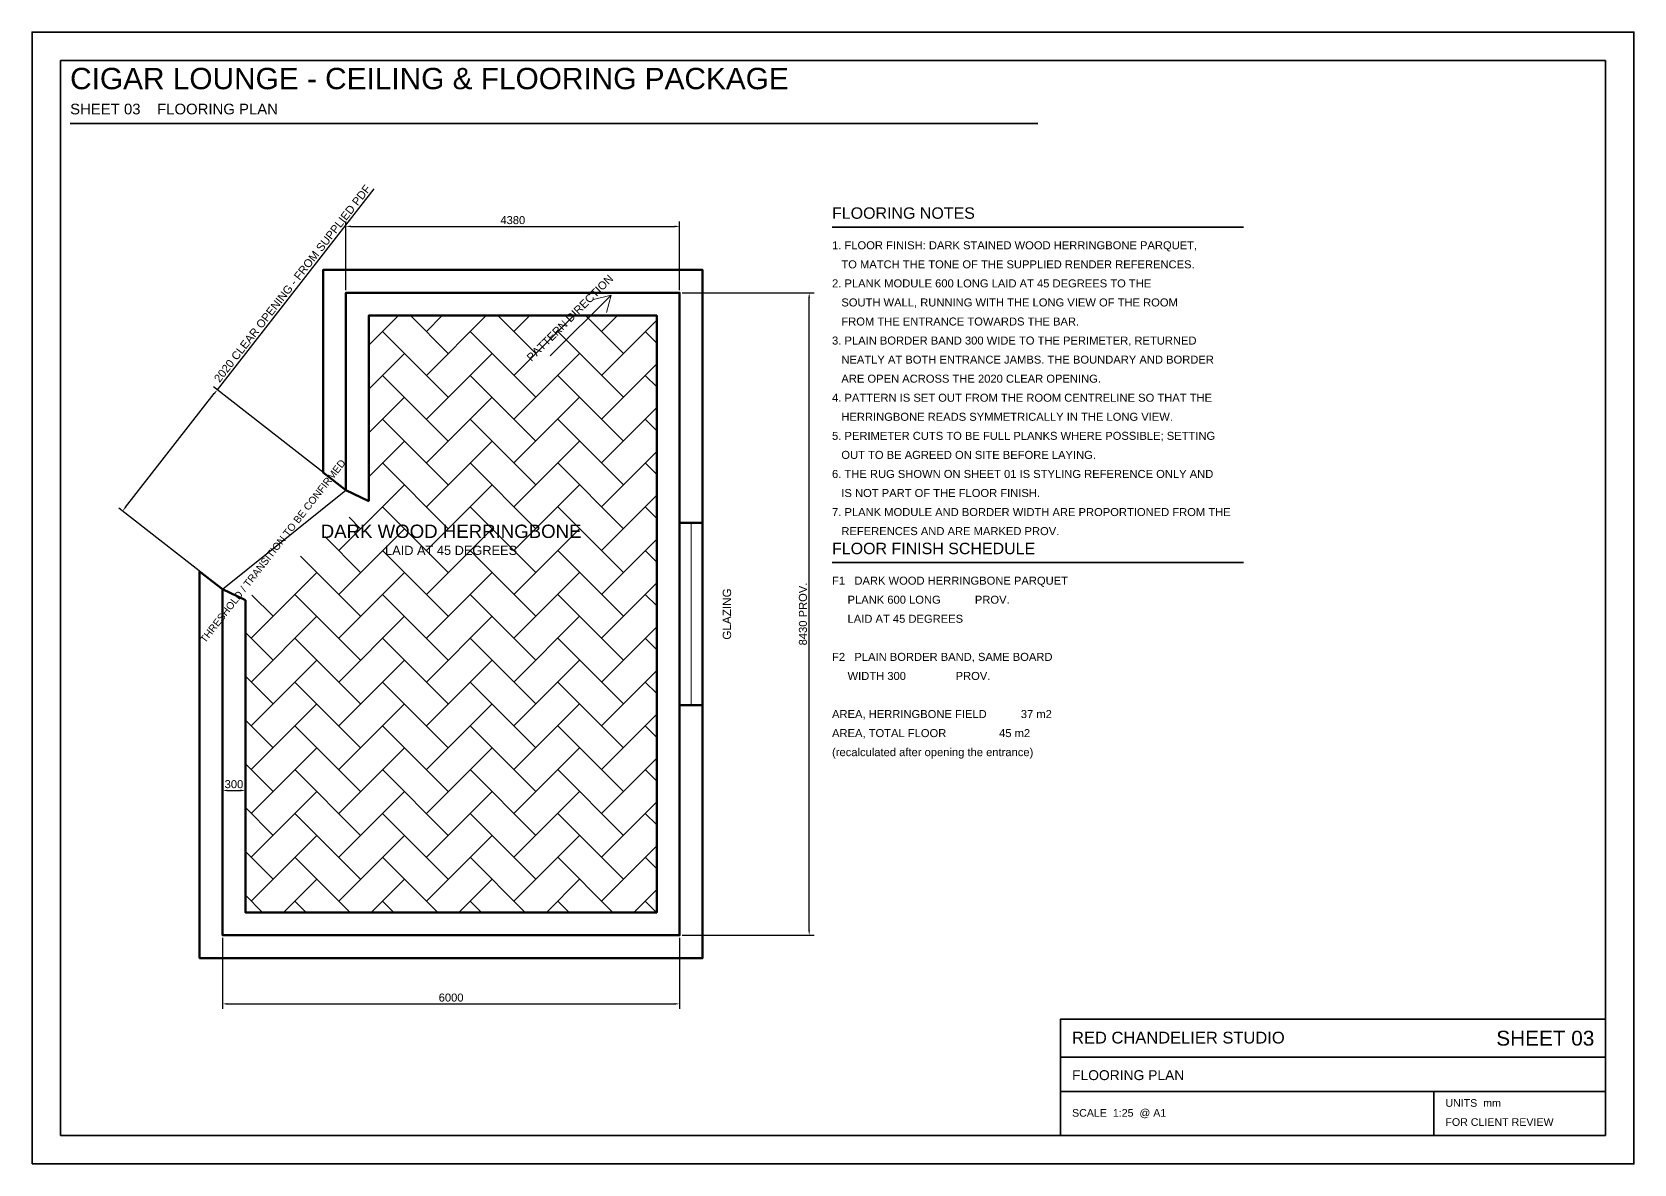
# Model space of a CAD drawing. Header units: millimetres. Extents: x 0 to 96025, y 0 to 14850.
# Drawn here: x 50000 to 71025, y 0 to 14850 of the extents above; entities that cross this region are included whole.
import ezdxf
from ezdxf.enums import TextEntityAlignment as Align

# ---------------------------------------------------------------- set-up
doc = ezdxf.new("R2010")
doc.units = ezdxf.units.MM
for name, color, linetype, lineweight in [('01-WALL', 7, 'Continuous', 60), ('04-RUG', 9, 'Continuous', 18), ('09-FLOOR-OUTLINE', 7, 'Continuous', 50), ('10-FLOOR-PATTERN', 9, 'Continuous', 9), ('11-DIMENSIONS', 7, 'Continuous', 18), ('12-TEXT-NOTES', 7, 'Continuous', 18), ('14-CENTRELINE', 1, 'Continuous', 13), ('15-PROVISIONAL', 30, 'Continuous', 25), ('17-SHEET-BORDER', 7, 'Continuous', 35)]:
    doc.layers.add(name, color=color, linetype=linetype, lineweight=lineweight)
doc.styles.add('CL-TEXT', font='arial.ttf')
doc.dimstyles.new('CL-DIM', dxfattribs={"dimtxt": 105, "dimasz": 65, "dimexe": 65, "dimexo": 35, "dimgap": 28, "dimtad": 1, "dimdec": 0, "dimtxsty": 'CL-TEXT', "dimcen": 2.5, "dimclrd": 256, "dimclre": 256, "dimclrt": 256, "dimadec": 0, "dimazin": 0, "dimtfac": 1, "dimtmove": 0, "dimatfit": 3, "dimfxl": 1, "dimarcsym": 0})

# ---------------------------------------------------------------- blocks, each defined once
blk = doc.blocks.new('*D16')
at = {"layer": '11-DIMENSIONS', "lineweight": -2, "transparency": 16777216}
for p, q in [((52500, 2965), (52500, 2035)), ((58500, 2965), (58500, 2035)), ((52565, 2100), (58435, 2100))]:
    blk.add_line(p, q, dxfattribs=at)
at = {"layer": '11-DIMENSIONS', "transparency": 16777216}
for points in [[(52565, 2111), (52565, 2089), (52500, 2100)], [(58435, 2111), (58435, 2089), (58500, 2100)]]:
    blk.add_solid(points, dxfattribs=at)
at = {"layer": 'Defpoints', "color": 0, "transparency": 16777216}
for p in [(52500, 3000), (58500, 3000), (58500, 2100)]:
    blk.add_point(p, dxfattribs=at)
at = {"layer": '11-DIMENSIONS', "transparency": 16777216, "insert": (55500, 2182), "char_height": 105, "attachment_point": 5, "style": 'CL-TEXT'}
blk.add_mtext('6000', dxfattribs=at)
blk = doc.blocks.new('*D17')
at = {"layer": '11-DIMENSIONS', "lineweight": -2, "transparency": 16777216}
for p, q in [((54120, 11465), (54120, 12365)), ((54185, 12300), (58435, 12300)), ((58500, 11465), (58500, 12365))]:
    blk.add_line(p, q, dxfattribs=at)
at = {"layer": '11-DIMENSIONS', "transparency": 16777216}
for points in [[(54185, 12311), (54185, 12289), (54120, 12300)], [(58435, 12311), (58435, 12289), (58500, 12300)]]:
    blk.add_solid(points, dxfattribs=at)
at = {"layer": 'Defpoints', "color": 0, "transparency": 16777216}
for p in [(58500, 12300), (54120, 11430), (58500, 11430)]:
    blk.add_point(p, dxfattribs=at)
at = {"layer": '11-DIMENSIONS', "transparency": 16777216, "insert": (56310, 12382), "char_height": 105, "attachment_point": 5, "style": 'CL-TEXT'}
blk.add_mtext('4380', dxfattribs=at)
blk = doc.blocks.new('*D18')
at = {"layer": '11-DIMENSIONS', "lineweight": -2, "transparency": 16777216}
for p, q in [((58535, 11430), (60265, 11430)), ((60200, 3065), (60200, 11365)), ((58535, 3000), (60265, 3000))]:
    blk.add_line(p, q, dxfattribs=at)
at = {"layer": '11-DIMENSIONS', "transparency": 16777216}
for points in [[(60189, 11365), (60211, 11365), (60200, 11430)], [(60189, 3065), (60211, 3065), (60200, 3000)]]:
    blk.add_solid(points, dxfattribs=at)
at = {"layer": 'Defpoints', "color": 0, "transparency": 16777216}
for p in [(58500, 11430), (60200, 11430), (58500, 3000)]:
    blk.add_point(p, dxfattribs=at)
at = {"layer": '11-DIMENSIONS', "transparency": 16777216, "insert": (60118, 7215), "char_height": 105, "attachment_point": 5, "rotation": 90, "style": 'CL-TEXT'}
blk.add_mtext('8430 PROV.', dxfattribs=at)
blk = doc.blocks.new('*D19')
at = {"layer": '11-DIMENSIONS', "lineweight": -2, "transparency": 16777216}
for p, q in [((52432, 10157), (54492, 12794)), ((51228, 8616), (52392, 10106)), ((54092, 8860), (52381, 10197)), ((52472, 7562), (51137, 8605))]:
    blk.add_line(p, q, dxfattribs=at)
at = {"layer": '11-DIMENSIONS', "transparency": 16777216}
for points in [[(52383, 10112), (52400, 10099), (52432, 10157)], [(51220, 8623), (51237, 8609), (51188, 8565)]]:
    blk.add_solid(points, dxfattribs=at)
at = {"layer": 'Defpoints', "color": 0, "transparency": 16777216}
for p in [(52432, 10157), (54120, 8838), (52500, 7540)]:
    blk.add_point(p, dxfattribs=at)
at = {"layer": '11-DIMENSIONS', "transparency": 16777216, "insert": (53417, 11551), "char_height": 105, "attachment_point": 5, "rotation": 52, "style": 'CL-TEXT'}
blk.add_mtext('2020 CLEAR OPENING - FROM SUPPLIED PDF', dxfattribs=at)
blk = doc.blocks.new('*D20')
at = {"layer": '11-DIMENSIONS', "lineweight": -2, "transparency": 16777216}
for p, q in [((52500, 3335), (52500, 4965)), ((52565, 4900), (52735, 4900)), ((52800, 3335), (52800, 4965))]:
    blk.add_line(p, q, dxfattribs=at)
at = {"layer": '11-DIMENSIONS', "transparency": 16777216}
for points in [[(52565, 4911), (52565, 4889), (52500, 4900)], [(52735, 4911), (52735, 4889), (52800, 4900)]]:
    blk.add_solid(points, dxfattribs=at)
at = {"layer": 'Defpoints', "color": 0, "transparency": 16777216}
for p in [(52800, 4900), (52500, 3300), (52800, 3300)]:
    blk.add_point(p, dxfattribs=at)
at = {"layer": '11-DIMENSIONS', "transparency": 16777216, "insert": (52650, 4982), "char_height": 105, "attachment_point": 5, "style": 'CL-TEXT'}
blk.add_mtext('300', dxfattribs=at)

msp = doc.modelspace()

# ---------------------------------------------------------------- hatches: boundary and pattern name
at = {"layer": '10-FLOOR-PATTERN'}
h = msp.add_hatch(dxfattribs=at)
h.set_pattern_fill('AR-HBONE', color=256, scale=4)
h.paths.add_polyline_path([(52800, 3300), (58200, 3300), (58200, 11130), (54420, 11130), (54420, 8694), (52800, 7396)])

# ---------------------------------------------------------------- linework, layer by layer
at = {"layer": '01-WALL'}
for p, q in [((58500, 8410), (58800, 8410)), ((58500, 6020), (58800, 6020))]:
    msp.add_line(p, q, dxfattribs=at)
msp.add_lwpolyline([(52500, 7540), (52500, 3000), (58500, 3000), (58500, 11430), (54120, 11430), (54120, 8838), (53820, 9072.4), (53820, 11730), (58800, 11730), (58800, 2700), (52200, 2700), (52200, 7774.4)], close=True, dxfattribs=at)
at = {"layer": '04-RUG'}
msp.add_line((58650, 6020), (58650, 8410), dxfattribs=at)
at = {"layer": '09-FLOOR-OUTLINE'}
for p, q in [((54420, 8694), (54120, 8838)), ((52800, 7396), (52500, 7540))]:
    msp.add_line(p, q, dxfattribs=at)
for points in [[(54120, 8838), (54120, 11430), (58500, 11430), (58500, 3000), (52500, 3000), (52500, 7540)], [(54420, 8694), (54420, 11130), (58200, 11130), (58200, 3300), (52800, 3300), (52800, 7396)]]:
    msp.add_lwpolyline(points, dxfattribs=at)
at = {"layer": '14-CENTRELINE'}
for p, q in [((56800, 10600), (57600, 11400)), ((57600, 11400), (57370, 11340)), ((57600, 11400), (57540, 11170))]:
    msp.add_line(p, q, dxfattribs=at)
at = {"layer": '15-PROVISIONAL'}
msp.add_line((52500, 7540), (54120, 8838), dxfattribs=at)
at = {"layer": '17-SHEET-BORDER'}
for p, q in [((50500, 13650), (63200, 13650)), ((60500, 12290), (65900, 12290)), ((60500, 7890), (65900, 7890)), ((63500, 1400), (70650, 1400)), ((63500, 950), (70650, 950)), ((68400, 375), (68400, 950))]:
    msp.add_line(p, q, dxfattribs=at)
for points in [[(50000, 0), (71025, 0), (71025, 14850), (50000, 14850)], [(50375, 375), (70650, 375), (70650, 14475), (50375, 14475)], [(63500, 375), (70650, 375), (70650, 1900), (63500, 1900)]]:
    msp.add_lwpolyline(points, close=True, dxfattribs=at)

# ---------------------------------------------------------------- texts
at = {"layer": '12-TEXT-NOTES', "style": 'CL-TEXT'}
for s, height, p in [('CIGAR LOUNGE - CEILING & FLOORING PACKAGE', 280, (50500, 14100)), ('SHEET 03    FLOORING PLAN', 140, (50500, 13770)), ('FLOORING NOTES', 150, (60500, 12400)), ('1. FLOOR FINISH: DARK STAINED WOOD HERRINGBONE PARQUET,', 105, (60500, 12000)), ('   TO MATCH THE TONE OF THE SUPPLIED RENDER REFERENCES.', 105, (60500, 11750)), ('2. PLANK MODULE 600 LONG LAID AT 45 DEGREES TO THE', 105, (60500, 11500)), ('   SOUTH WALL, RUNNING WITH THE LONG VIEW OF THE ROOM', 105, (60500, 11250)), ('   FROM THE ENTRANCE TOWARDS THE BAR.', 105, (60500, 11000)), ('3. PLAIN BORDER BAND 300 WIDE TO THE PERIMETER, RETURNED', 105, (60500, 10750)), ('   NEATLY AT BOTH ENTRANCE JAMBS. THE BOUNDARY AND BORDER', 105, (60500, 10500)), ('   ARE OPEN ACROSS THE 2020 CLEAR OPENING.', 105, (60500, 10250)), ('4. PATTERN IS SET OUT FROM THE ROOM CENTRELINE SO THAT THE', 105, (60500, 10000)), ('   HERRINGBONE READS SYMMETRICALLY IN THE LONG VIEW.', 105, (60500, 9750)), ('5. PERIMETER CUTS TO BE FULL PLANKS WHERE POSSIBLE; SETTING', 105, (60500, 9500)), ('   OUT TO BE AGREED ON SITE BEFORE LAYING.', 105, (60500, 9250)), ('6. THE RUG SHOWN ON SHEET 01 IS STYLING REFERENCE ONLY AND', 105, (60500, 9000)), ('   IS NOT PART OF THE FLOOR FINISH.', 105, (60500, 8750)), ('7. PLANK MODULE AND BORDER WIDTH ARE PROPORTIONED FROM THE', 105, (60500, 8500)), ('   REFERENCES AND ARE MARKED PROV.', 105, (60500, 8250)), ('FLOOR FINISH SCHEDULE', 150, (60500, 8000)), ('F1   DARK WOOD HERRINGBONE PARQUET', 105, (60500, 7600)), ('     PLANK 600 LONG           PROV.', 105, (60500, 7350)), ('     LAID AT 45 DEGREES', 105, (60500, 7100)), ('F2   PLAIN BORDER BAND, SAME BOARD', 105, (60500, 6600)), ('     WIDTH 300                PROV.', 105, (60500, 6350)), ('AREA, HERRINGBONE FIELD           37 m2', 105, (60500, 5850)), ('AREA, TOTAL FLOOR                 45 m2', 105, (60500, 5600)), ('(recalculated after opening the entrance)', 105, (60500, 5350)), ('RED CHANDELIER STUDIO', 155, (63650, 1580)), ('FLOORING PLAN', 130, (63650, 1100)), ('UNITS  mm', 100, (68550, 750)), ('SCALE  1:25  @ A1', 100, (63650, 620)), ('FOR CLIENT REVIEW', 100, (68550, 500))]:
    msp.add_text(s, height=height, dxfattribs=at).set_placement(p)
for s, height, rotation, p in [('PATTERN DIRECTION', 105, 45, (57060, 11100)), ('THRESHOLD / TRANSITION TO BE CONFIRMED', 95, 52.00165, (53160, 8040)), ('GLAZING', 110, 90, (59120, 7215))]:
    msp.add_text(s, height=height, rotation=rotation, dxfattribs=at).set_placement(p, align=Align.MIDDLE_CENTER)
for s, height, p in [('DARK WOOD HERRINGBONE', 175, (55500, 8300)), ('LAID AT 45 DEGREES', 120, (55500, 8050))]:
    msp.add_text(s, height=height, dxfattribs=at).set_placement(p, align=Align.MIDDLE_CENTER)
msp.add_text('SHEET 03', height=195, dxfattribs=at).set_placement((70505, 1650), align=Align.MIDDLE_RIGHT)

# ---------------------------------------------------------------- dimensions: what is measured, and where the dimension line sits
at = {"layer": '11-DIMENSIONS'}
for base, p1, p2, angle, text, picture, middle in [((52432, 10156.8), (52500, 7540), (54120, 8838), 52, '2020 CLEAR OPENING - FROM SUPPLIED PDF', '*D19', (53417.1, 11551.5)), ((60200, 11430), (58500, 3000), (58500, 11430), 90, '8430 PROV.', '*D18', (60117.6, 7215))]:
    dim = msp.add_linear_dim(base=base, p1=p1, p2=p2, angle=angle, text=text, dimstyle='CL-DIM', dxfattribs=at)
    dim.commit()
    dim.dimension.update_dxf_attribs({"geometry": picture, "text_midpoint": middle})
for base, p1, p2, picture, middle in [((58500, 12300), (54120, 11430), (58500, 11430), '*D17', (56310, 12381.6)), ((52800, 4900), (52500, 3300), (52800, 3300), '*D20', (52650, 4981.6)), ((58500, 2100), (52500, 3000), (58500, 3000), '*D16', (55500, 2181.6))]:
    dim = msp.add_linear_dim(base=base, p1=p1, p2=p2, dimstyle='CL-DIM', dxfattribs=at)
    dim.commit()
    dim.dimension.update_dxf_attribs({"geometry": picture, "text_midpoint": middle})

doc.saveas('drawing.dxf')
